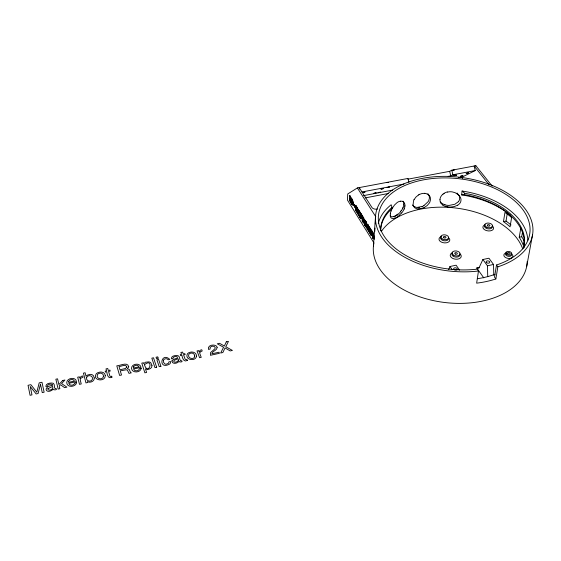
<?xml version="1.0" encoding="UTF-8"?>
<svg xmlns="http://www.w3.org/2000/svg" width="561" height="561" viewBox="0 0 561 561"><rect width="100%" height="100%" fill="white"/><g stroke="black" fill="none" stroke-linecap="round" stroke-linejoin="round"><path stroke-width="0.84" d="M390.274 215.235L390.4 213.699M350.969 198.349L350.765 202.24L349.377 200.319C349.152 197.135 351.551 203.292 349.426 199.4M349.791 195.614L350.499 198.783L349.566 196.609C349.237 192.865 352.764 201.42 349.615 195.649M350.765 202.24L349.552 200.284L349.601 199.365M350.225 200.691L349.924 198.173L350.499 198.783M350.401 200.656L350.099 198.138M350.59 202.276L350.835 197.605M350.997 202.921C350.232 193.356 353.584 201.006 353.304 204.499C351.312 206.511 349.875 199.562 352.406 204.877M351.172 202.886L351.417 198.243M351.459 202.668L351.789 199.842L352.939 203.222L352.02 203.573L351.459 202.668L351.789 199.842M352.231 204.912L353.128 204.534L353.199 203.25L352.483 200.27L351.242 198.278M353.753 204.127L353.703 205.053L355.26 207.549L353.528 205.088C353.135 201.126 357.56 211.441 353.577 204.162M355.085 207.584L355.134 206.665M357.616 213.271L355.379 209.982L355.611 209.029M355.821 205.298L355.66 208.11L357.315 210.768L357.084 211.721L357.14 210.803L355.485 208.138L355.639 205.333L357.476 207.949M357.441 213.306L357.602 210.501L355.947 207.836C355.534 203.79 360.232 214.639 355.997 206.911M357.602 210.501L356.123 207.801L356.172 206.876M357.659 209.576L357.708 208.643L355.639 205.333M357.659 212.57L357.743 211.167M357.834 209.541L357.708 208.643M358.696 210.929L358.535 213.741L360.204 216.427L359.973 217.388L357.876 214.007L358.142 209.344L360.428 212.682C360.828 216.756 356.102 205.817 360.372 213.615M360.148 217.352L358.051 213.972L358.325 209.309M359.973 217.388L360.029 216.462L358.36 213.776L358.521 210.964M360.197 213.643L360.253 212.717L358.142 209.344M361.046 218.797L360.435 218.138L360.891 213.425L363.023 216.834L362.778 220.732M360.66 217.324L360.891 213.425M360.87 218.832C360.281 212.977 364.37 223.271 360.982 216.981M361.039 216.013L361.27 215.052L362.546 217.093C362.848 220.817 359.222 212.016 362.483 218.019M361.081 218.18L361.158 216.946M361.214 215.978L361.27 215.052M362.729 221.511L362.133 220.873L362.245 219.021M362.308 218.054L362.364 217.128L361.095 215.087M362.553 221.546L362.841 216.869L360.716 213.46M363.395 222.906C363.458 213.902 364.461 225.683 362.974 222.226C362.701 206.736 367.294 235.515 363.269 217.514M363.577 222.871L363.156 222.191L363.444 217.479M364.769 223.488L365.155 220.207M364.945 223.453L365.099 221.02M365.527 221.672L365.092 225.641L365.393 220.922L364.973 220.242M366.144 227.002L365.541 226.356C365.281 210.817 369.888 239.736 365.842 221.637M365.765 225.536L366.017 221.602M365.961 227.044C366.368 213.86 368.647 240.445 366.172 223.804M366.193 226.195L366.347 223.769M403.801 204.099L403.738 204.856A9.362 5.701 -50.3 0 1 403.093 207.353M367.35 227.64L367.743 224.358L368.17 225.045L367.911 228.986M367.532 227.605L367.743 224.358M367.862 229.772L367.988 225.08L367.56 224.393M368.563 226.553L368.304 230.494L370.484 234L368.128 230.529L368.619 225.76M370.302 234.035L370.365 233.067L368.633 230.276C368.24 226.146 373.107 237.429 368.696 229.344M370.428 232.135L370.491 231.202L368.759 228.418C368.346 224.176 373.247 235.543 368.822 227.443M370.365 233.067L368.815 230.241L368.879 229.309M370.491 231.202L368.935 228.376L369.005 227.408M404.881 205.677L404.811 206.441M370.562 230.234L370.625 229.302L368.437 225.795M370.744 230.199L370.807 229.26L369.054 226.462M371.214 235.508C371.27 230.157 372.111 237.724 370.786 234.814C368.71 221.448 377.602 241.44 371.109 230.073M371.396 235.473L370.968 234.779L371.291 230.038M371.41 232.675L371.655 231.707L372.974 233.818C373.268 237.612 369.531 228.53 372.911 234.757M371.592 232.64L371.655 231.707M372.728 234.793L372.792 233.86L371.473 231.742M372.714 235.522C373.794 243.334 372.77 233.278 372.532 235.557M373.114 236.49L373.31 233.607M373.416 246.272L375.554 215.936M374.201 239.435L374.446 235.957M374.755 231.595L375 228.11M375.309 223.755L375.618 219.4M380.681 229.049A72.208 43.723 6.8 0 1 391.922 208.762L392.041 207.36L391.157 204.758A75.553 45.679 6.8 0 0 378.296 223.313M439.985 199.59L440.076 198.832A9.285 7.328 -13.6 0 1 440.722 196.89A8.927 7.097 -12.5 0 1 441.437 195.768A9.6 7.826 -9.5 0 1 442.994 194.106M462.481 178.51L462.706 176.792L475.216 170.565L474.15 166.021L489.185 184.871M510.748 215.501A75.335 45.75 6.9 0 0 461.605 194.877L462.103 191.02A75.553 45.679 6.8 0 1 527.838 240.15M523.778 247.878A72.208 43.723 6.8 0 0 464.445 194.639L464.627 193.25L462.103 191.02M478.477 271.005L476.647 283.158A78.414 47.412 6.8 0 0 495.861 278.957L497.852 266.833A79.094 47.173 6.7 0 0 495.454 186.841A79.094 47.173 6.7 0 0 376.024 212.556A79.094 47.173 6.7 0 0 478.477 271.005L477.152 269.147A76.212 45.448 6.7 0 1 378.871 212.689A76.212 45.448 6.7 0 1 493.862 187.991A76.212 45.448 6.7 0 1 496.499 264.995L494.522 277.113L495.861 278.957M503.462 221.623L504.963 212.409A75.272 45.771 6.9 0 1 511.618 217.584L510.061 226.819A74.753 45.946 7 0 0 503.462 221.623L506.022 221.104A77.586 47.685 7 0 1 511.001 224.961M506.022 221.104L507.263 213.566M524.198 240.206L523.287 245.276A74.753 45.946 7 0 0 519.213 237.261L520.846 227.99M524.163 240.964A77.586 47.685 7 0 0 521.688 236.749L522.593 231.693M526.639 266.671L532.599 234.512M391.094 211.02L391.648 209.632M448.639 269.638L449.964 266.503L456.121 265.199L459.543 270.143M493.799 275.262L493.519 264.476L488.933 258.221L482.881 259.512L478.821 268.228L476.745 267.99L483.785 277.863M414.053 199.688L415.918 197.093L418.443 194.99M392.307 208.285L394.467 205.06L397.118 202.577A11.241 6.858 -65.9 0 1 399.144 201.511L400.519 201.14M401.143 210.67L400.554 211.42M401.627 213.061L402.216 212.303A9.642 5.337 -52.7 0 0 403.738 209.821A8.99 5.294 -51.6 0 0 404.151 208.951M458.351 201.736L454.852 204.246L449.172 205.41A11.01 7.742 -1.7 0 1 446.332 205.179L444.915 204.884M399.264 215.501L397.833 216.623A11.269 4.712 -50.5 0 1 395.828 217.794L393.338 218.594L391.494 218.215A10.308 4.663 -59.2 0 1 390.975 217.773L390.596 217.1A8.527 3.731 -63.5 0 1 390.246 215.263M397.826 214.134L396.746 214.94M443.05 194.155L444.179 193.37M423.906 205.585L428.162 201.637A9.165 6.886 -26.7 0 0 428.786 200.522L429.403 198.278L429.249 196.112A9.165 6.928 -27.6 0 0 428.863 195.102L427.826 193.65M408.92 182.29L408.022 178.433L357.378 187.942L347.736 193.952L347.434 200.032L373.956 242.92A77.32 47.769 7 0 0 444.635 302.491A77.32 47.769 7 0 0 527.2 261.517M457.699 205.172L454.319 206.567L450.399 207.065A11.171 7.791 -0.5 0 1 447.538 206.806M424.558 207.332L427.223 205.487L429.242 203.159A9.179 6.9 -26.4 0 0 429.873 202.044L430.49 199.793L430.336 197.633A9.179 6.949 -26.7 0 0 429.95 196.616L428.38 194.695L426.002 193.538A9.355 7.286 -39.5 0 0 424.789 193.335M407.826 179.19L449.67 171.329L451.78 170.221L475.854 165.698L492.186 186.112M448.176 176.364L450.735 175.881L452.853 174.794L475.216 170.565M474.361 166.456L475.854 165.698M419.698 194.302L422.258 193.454L424.789 193.321M422.209 206.427L417.174 207.416A9.334 6.045 -30.8 0 1 416.024 207.268L413.801 206.385L412.517 205.003M423.267 207.942L418.226 208.93A9.355 6.045 -31.1 0 1 417.054 208.818L414.852 207.907L413.415 206.245A9.179 6.157 -41.6 0 1 413.064 205.319L413.499 200.894A9.179 6.234 -42.3 0 1 414.025 199.688M387.875 182.613L388.443 182.36L386.831 182.598M453.618 170.256L454.235 170.004L452.524 170.278M447.369 192.086L449.361 191.785A11.157 9.881 -5.1 0 1 452.271 191.897L455.125 192.718L458.33 194.702M476.745 267.99L479.122 267.478M482.881 259.512L487.432 265.781L493.519 264.476M519.213 237.261L521.688 236.749M371.34 233.642L373.163 238.32M371.915 234.561L372.834 237.787M363.598 219.667L364.671 224.961L365.274 225.606M355.379 209.982L357.21 212.605M363.528 195.635L392.595 190.109M458.428 177.599L462.706 176.792M365.19 197.907L388.408 193.475M351.607 199.87L352.343 200.74M352.939 203.222L352.168 200.768M361.971 191.967L403.955 184.036M461.605 194.877L464.445 194.639M391.389 208.692L391.922 208.762M447.531 206.834L445.651 206.371M390.309 216.42L392.195 216.848L394.706 216.125A11.108 4.874 -50.4 0 0 396.746 214.982M441.647 203.377L441.009 202.872M442.811 204.975L442.166 204.463A9.565 7.482 -10.5 0 1 440.623 202.612A8.92 7.005 -13 0 1 440.336 201.883A9.285 7.279 -14.8 0 1 439.999 199.59M457.04 192.984L459.129 195.733A8.506 6.907 7.6 0 1 459.683 198.096L459.48 199.611A8.506 6.872 9.3 0 1 458.372 201.75M496.499 264.995L497.852 266.833M449.964 266.503L451.907 269.336M357.378 187.942L375.807 216.784M349.924 198.173L350.323 198.811M371.522 233.607L372.097 234.526M356.025 209.695L357.259 211.686M355.429 209.064L357.084 211.721M364.671 224.961L365.092 225.641M367.252 229.119L367.679 229.807M372.651 237.822L372.981 238.355M451.78 170.221L452.853 174.794M449.67 171.329L450.735 175.881M359.545 189.169L359.194 187.605L371.978 207.542A3.983 2.363 3.8 0 0 377.504 209.015M363.773 219.632L364.853 224.926M487.432 265.781L487.747 276.692M464.627 193.25A72.285 43.702 6.8 0 1 523.651 248.06M494.991 274.308A72.285 43.702 6.8 0 1 477.313 278.726M380.674 230.873A72.285 43.702 6.8 0 1 392.041 207.36M381.571 231.146A74.564 46.002 7 0 1 456.31 208.096A74.564 46.002 7 0 1 522.726 248.909M401.466 212.9A10.28 4.677 -52 0 1 399.215 215.242M404.93 205.656A9.355 5.638 -50.9 0 0 404.628 203.552A8.99 5.351 -52.1 0 0 404.355 202.963A9.635 5.673 -54 0 0 403.163 201.672L402.665 201.399A10.266 6.017 -59.8 0 0 400.484 201.266M404.853 206.518A9.355 5.638 -50.9 0 1 404.158 209.036M391.599 209.618A10.287 5.175 -63.2 0 1 392.258 208.257M390.33 213.748A8.527 3.815 -63.8 0 1 391.017 211.027M424.565 207.36A9.355 6.094 -30.2 0 1 423.275 207.97M418.436 194.976A9.348 7.279 -40.6 0 1 419.691 194.281M445.567 206.504A10.196 7.7 -4.3 0 1 442.706 205.06M457.72 205.193A10.203 8.036 5.6 0 0 458.779 204.421L459.662 203.51A8.436 6.802 10.9 0 0 460.812 201.392L461.009 199.87A8.436 6.816 11.4 0 0 460.42 197.486L459.796 196.35A10.203 8.429 5.4 0 0 458.281 194.737M444.109 193.286A10.189 8.808 -5.2 0 1 447.334 191.96M453.961 269.511A1.837 1.157 7.5 0 1 454.606 267.885A1.837 1.157 7.5 0 1 457.173 268.684A1.837 1.157 7.5 0 1 455.932 270.129M455.301 270.114A1.837 1.157 7.5 0 1 454.165 269.687M492.256 225.922A5.393 3.205 8 0 1 491.66 230.494A5.393 3.205 8 0 1 483.996 229.288A5.393 3.205 8 0 1 485.132 224.8M492.278 226.567A3.927 2.328 8 0 1 487.747 228.804A3.927 2.328 8 0 1 484.977 225.143M459.95 253.86A5.547 3.429 7.3 0 1 459.157 258.733A5.547 3.429 7.3 0 1 451.282 257.45A5.547 3.429 7.3 0 1 452.629 252.667M448.569 237.724A5.442 3.317 6.6 0 1 447.727 242.422A5.442 3.317 6.6 0 1 440.013 241.181A5.442 3.317 6.6 0 1 441.388 236.567M511.155 253.698A4.565 2.777 9.2 0 1 511.541 257.955A4.565 2.777 9.2 0 1 504.739 256.938A4.565 2.777 9.2 0 1 506.183 252.955M511.267 253.895A3.043 1.851 9.2 0 1 508.673 256.349A3.043 1.851 9.2 0 1 505.791 253.46M506.043 253.193A3.043 1.851 9.2 0 1 506.366 252.976M448.344 238.032A3.962 2.412 6.6 0 1 444.053 240.767A3.962 2.412 6.6 0 1 441.121 236.952M459.754 254.21A4.039 2.496 7.3 0 1 455.42 257.05A4.039 2.496 7.3 0 1 452.383 253.095M403.759 204.12A9.362 5.652 -51.3 0 0 403.59 202.332A8.99 5.393 -52.2 0 0 403.254 201.406A9.628 5.708 -56 0 0 403.064 201.168M403.078 207.353A8.99 5.365 -51.1 0 1 402.693 208.215M402.812 208.229A9.635 5.554 -51.8 0 1 401.262 210.754M400.736 211.602A10.224 5.217 -52.3 0 1 397.861 214.407M423.934 205.642A9.369 6.206 -30.5 0 1 422.223 206.49M445.006 204.716A10.133 7.356 -2.6 0 1 441.773 203.271M441.072 202.823A9.558 7.377 -8.5 0 1 440.231 201.981M394.025 216.932A77.39 47.748 7 0 1 395.863 215.88M396.487 215.543A77.39 47.748 7 0 1 397.756 214.884M418.008 207.921A77.39 47.748 7 0 1 419.6 207.591M105.251 375.575C105.489 382.293 92.158 380.716 96.106 374.047A4.369 3.015 -9.8 0 1 98.329 372.511C100.931 371.361 105.117 372.153 105.251 375.575M52.348 384.895L52.341 385.386C41.809 386.767 46.416 395.316 53.351 389.131L53.807 389.734L55.244 389.881L56.444 389.488L56.24 388.584C53.33 389.692 55.42 384.033 53.099 383.219C50.665 382.693 45.714 383.177 45.834 386.515L47.496 386.15C47.601 384.138 50.595 383.773 52.068 384.397L52.348 384.895M217.121 347.511C216.995 350.625 212.331 350.87 211.855 353.823L219.007 352.231L219.435 353.304L210.424 355.302L210.55 352.61L214.919 348.774L215.193 347.427C214.141 345.085 208.994 346.2 210.158 349.054L208.489 349.419C207.177 345.471 213.194 344.082 215.845 345.688A4.081 2.826 -3.7 0 1 216.988 346.979L217.121 347.511M94.29 378.002C94.529 381.41 89.998 383.261 87.341 381.634L87.579 382.546L85.959 382.904L83.435 373.128L85.125 372.756L86.036 376.27L87.2 375.19L89.788 374.404A4.011 2.763 -10.3 0 1 92.228 374.762L93.428 375.688L94.29 378.002M141.197 368.318C140.622 372.904 131.933 373.381 131.526 368.353C131.47 363.57 140.159 362.441 141.042 367.364L133.595 369.005C134.395 371.733 138.96 371.27 139.514 368.682L141.197 368.318M144.422 364.72C148.574 377.104 154.534 356.887 144.422 364.72M151.968 365.513C152.241 368.759 147.922 370.232 145.446 368.879L146.589 372.448L144.878 372.827L141.793 363.128L143.441 362.764L143.735 363.682L145.453 362.217L148.946 361.88A4.355 3.022 -7.3 0 1 150.951 363.03L151.968 365.513M68.652 381.459L68.617 382.357L74.431 381.073C73.519 378.57 69.487 379.215 68.652 381.459M86.534 377.658C85.735 381.242 91.268 382.518 92.418 379.334C93.645 375.428 87.572 374.138 86.534 377.658M171.897 360.989C172.045 364.594 177.662 363.591 179.029 361.284L179.548 361.852L180.958 361.999L182.073 361.628L181.764 360.772C179.015 361.803 180.418 356.389 178.096 355.702C175.902 355.183 170.937 355.618 171.456 358.809L173.019 358.465C172.886 356.508 175.895 356.242 177.241 356.81L177.402 358.03L173.181 359.566L171.897 360.989M163.349 360.4L163.482 362.224L164.717 363.823A2.132 1.48 -6.3 0 0 166.308 364.187L168.475 363.283L168.903 361.887L170.537 361.522L170.46 362.82A3.541 2.461 -6.3 0 1 169.324 364.25C157.746 370.099 161.126 351.382 169.801 359.398L168.174 359.762C167.094 358.051 163.966 358.514 163.349 360.4M126.821 366.971L125.524 368.479L119.977 369.804L119.009 366.536C121.022 366.663 125.959 363.521 126.821 366.971M76.562 382.609C75.868 387.195 66.92 387.953 66.731 382.651C66.857 377.89 75.735 376.438 76.478 381.627L68.8 383.324C69.529 386.22 74.185 385.561 74.837 382.995L76.562 382.609M47.909 388.682L48.085 389.776C50.055 390.884 53.94 388.997 52.643 386.424L47.909 388.682M194.723 356.067C194.639 360.337 187.016 358.57 188.805 354.468A2.335 1.62 -4.9 0 1 190.039 353.395C192.072 352.371 194.723 353.668 194.723 356.067M196.497 356.179C195.698 361.992 184.345 359.882 187.388 353.942A4.215 2.924 -4.9 0 1 189.422 352.476C192.269 351.158 196.68 352.532 196.497 356.179M103.427 376.256C103.133 380.638 95.286 378.934 97.516 374.594A2.419 1.669 -9.8 0 1 98.876 373.472C100.931 372.392 103.694 373.752 103.427 376.256M178.447 360.162L177.507 361.487L175.888 362.154L174.527 362.14L173.721 361.473L174.155 360.337L178.033 358.724L178.447 360.162M40.476 384.201L38.106 393.52L36.142 393.955L30.203 386.459L31.977 394.881L30.07 395.302L28.05 385.309L30.876 384.692L36.816 392.181L39.193 382.868L41.97 382.258L44.123 392.188L42.243 392.602L40.476 384.201M128.721 366.789L127.34 368.689L129.226 369.433L130.425 372.181L131.281 372.855L128.953 373.374L127.557 370.351L126.379 369.734L120.292 370.884L121.513 375.021L119.605 375.442L116.793 365.842C119.844 365.863 127.62 361.417 128.721 366.789M373.773 193.349L376.059 192.844L373.773 193.349M199.954 352.028L199.758 353.444L201.238 357.343L199.576 357.708L197.023 350.941L198.594 350.597L199.036 351.761L200.34 350.183L201.757 349.776L202.212 350.962L199.954 352.028M378.156 192.675L380.435 192.178L378.156 192.675M381.073 189.127L383.408 188.608L381.073 189.127M226.307 341.824L224.358 346.039L219.554 343.304L217.296 343.802L223.559 347.259L220.662 353.03L222.85 352.546L225.031 347.946L230.171 350.927L232.415 350.429L225.795 346.761L228.446 341.354L226.307 341.824M387.167 187.521L389.509 187.002L387.216 187.486M80.574 378.338L80.202 379.832L81.247 383.955L79.487 384.341L77.684 377.195L79.346 376.831L79.662 378.058L81.198 376.396L82.712 375.961L83.035 377.216L80.574 378.338M133.749 366.403L133.357 368.065L139.002 366.817C138.139 364.727 135.075 364.909 133.749 366.403M362.708 192.591L365.05 192.093L362.764 192.556M453 175.067L455.301 174.562L453 175.067M454.27 175.67L456.556 175.165L454.27 175.67M460.63 176.21L462.874 175.712L460.63 176.21M466.226 173.405L468.505 172.9L466.226 173.405M62.699 380.498L58.877 384.544L57.559 378.836L55.862 379.208L58.134 389.075L59.845 388.696L59.214 385.982L60.483 384.727L64.627 387.637L66.892 387.139L61.563 383.57L64.95 380L62.699 380.498M187.311 360.428C183.763 362.602 182.367 357.981 181.911 355.274L180.572 355.569L180.235 354.636L181.575 354.342L180.894 352.455L182.577 352.091L183.258 353.97L184.835 353.626L185.179 354.552L183.594 354.903L185.2 359.342L186.981 359.524L187.311 360.428M111.941 377.146C108.273 379.397 107.004 374.657 106.828 371.81L105.433 372.118L105.166 371.151L106.555 370.849L106.008 368.893L107.747 368.514L108.301 370.463L109.935 370.106L110.208 371.066L108.575 371.424L109.872 376.024L110.384 376.438L111.674 376.207L111.941 377.146M156.645 367.231L154.948 367.609L151.835 358.156L153.518 357.792L156.645 367.231M160.909 366.284L159.191 366.67L156.898 359.804L158.609 359.433L160.909 366.284M158.181 358.163L156.47 358.535L156.042 357.238L157.746 356.859L158.181 358.163M486.689 262.737A1.83 1.129 8.6 0 0 489.718 262.471A1.83 1.129 8.6 0 0 487.446 260.9A1.83 1.129 8.6 0 0 486.689 262.737M486.261 227.079A3.927 2.328 7.9 0 0 492.467 226.034A3.927 2.328 7.9 0 0 487.053 223.124A3.927 2.328 7.9 0 0 486.261 227.079M506.709 254.477A3.05 1.851 9.1 0 0 511.716 254.035A3.05 1.851 9.1 0 0 507.88 251.447A3.05 1.851 9.1 0 0 506.709 254.477M442.068 238.874A3.969 2.412 6.6 0 0 448.555 238.011A3.969 2.412 6.6 0 0 443.435 234.863A3.969 2.412 6.6 0 0 442.068 238.874M453.4 255.129A4.046 2.496 7.2 0 0 459.992 254.231A4.046 2.496 7.2 0 0 454.733 250.97A4.046 2.496 7.2 0 0 453.4 255.129M443.94 237.829A1.29 0.785 6.6 0 0 445.96 237.415A1.29 0.785 6.6 0 0 444.158 236.49A1.29 0.785 6.6 0 0 443.94 237.829M507.873 253.817A1.318 0.799 9.1 0 0 510.047 253.628A1.318 0.799 9.1 0 0 508.385 252.499A1.318 0.799 9.1 0 0 507.873 253.817M455.287 254.042A1.311 0.813 7.2 0 0 457.341 253.614A1.311 0.813 7.2 0 0 455.49 252.653A1.311 0.813 7.2 0 0 455.287 254.042M487.712 225.873A1.276 0.757 7.9 0 0 489.823 225.697A1.276 0.757 7.9 0 0 488.238 224.645A1.276 0.757 7.9 0 0 487.712 225.873"/></g></svg>
